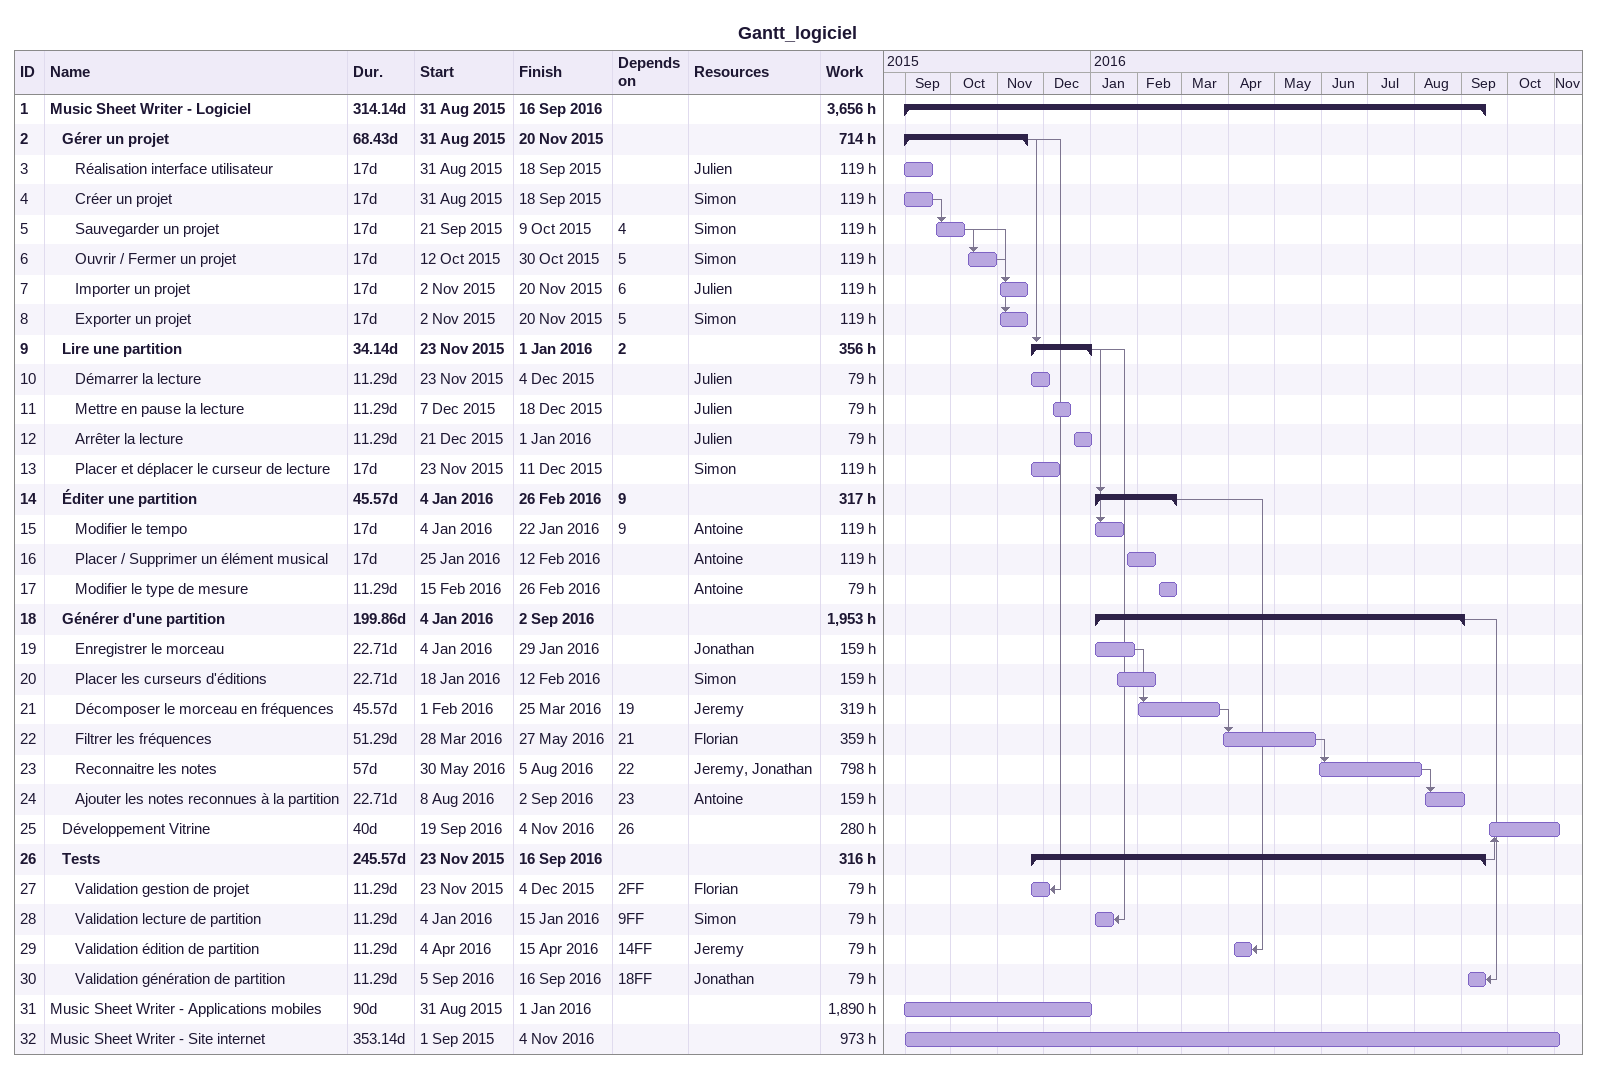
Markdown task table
Gantt_logiciel

| ID | Level | Task | Duration | Start | Finish | Predecessors | Resources | Work (h) |
|---|---|---|---|---|---|---|---|---|
| 1 | 1 | **Music Sheet Writer - Logiciel** | 314.14d | 2015-08-31 | 2016-09-16 |  |  | 3656 |
| 2 | 2 | **Gérer un projet** | 68.43d | 2015-08-31 | 2015-11-20 |  |  | 714 |
| 3 | 3 | Réalisation interface utilisateur | 17d | 2015-08-31 | 2015-09-18 |  | Julien | 119 |
| 4 | 3 | Créer un projet | 17d | 2015-08-31 | 2015-09-18 |  | Simon | 119 |
| 5 | 3 | Sauvegarder un projet | 17d | 2015-09-21 | 2015-10-09 | 4 | Simon | 119 |
| 6 | 3 | Ouvrir / Fermer un projet | 17d | 2015-10-12 | 2015-10-30 | 5 | Simon | 119 |
| 7 | 3 | Importer un projet | 17d | 2015-11-02 | 2015-11-20 | 6 | Julien | 119 |
| 8 | 3 | Exporter un projet | 17d | 2015-11-02 | 2015-11-20 | 5 | Simon | 119 |
| 9 | 2 | **Lire une partition** | 34.14d | 2015-11-23 | 2016-01-01 | 2 |  | 356 |
| 10 | 3 | Démarrer la lecture | 11.29d | 2015-11-23 | 2015-12-04 |  | Julien | 79 |
| 11 | 3 | Mettre en pause la lecture | 11.29d | 2015-12-07 | 2015-12-18 |  | Julien | 79 |
| 12 | 3 | Arrêter la lecture | 11.29d | 2015-12-21 | 2016-01-01 |  | Julien | 79 |
| 13 | 3 | Placer et déplacer le curseur de lecture | 17d | 2015-11-23 | 2015-12-11 |  | Simon | 119 |
| 14 | 2 | **Éditer une partition** | 45.57d | 2016-01-04 | 2016-02-26 | 9 |  | 317 |
| 15 | 3 | Modifier le tempo | 17d | 2016-01-04 | 2016-01-22 | 9 | Antoine | 119 |
| 16 | 3 | Placer / Supprimer un élément musical | 17d | 2016-01-25 | 2016-02-12 |  | Antoine | 119 |
| 17 | 3 | Modifier le type de mesure | 11.29d | 2016-02-15 | 2016-02-26 |  | Antoine | 79 |
| 18 | 2 | **Générer d'une partition** | 199.86d | 2016-01-04 | 2016-09-02 |  |  | 1953 |
| 19 | 3 | Enregistrer le morceau | 22.71d | 2016-01-04 | 2016-01-29 |  | Jonathan | 159 |
| 20 | 3 | Placer les curseurs d'éditions | 22.71d | 2016-01-18 | 2016-02-12 |  | Simon | 159 |
| 21 | 3 | Décomposer le morceau en fréquences | 45.57d | 2016-02-01 | 2016-03-25 | 19 | Jeremy | 319 |
| 22 | 3 | Filtrer les fréquences | 51.29d | 2016-03-28 | 2016-05-27 | 21 | Florian | 359 |
| 23 | 3 | Reconnaitre les notes | 57d | 2016-05-30 | 2016-08-05 | 22 | Jeremy, Jonathan | 798 |
| 24 | 3 | Ajouter les notes reconnues à la partition | 22.71d | 2016-08-08 | 2016-09-02 | 23 | Antoine | 159 |
| 25 | 2 | Développement Vitrine | 40d | 2016-09-19 | 2016-11-04 | 26 |  | 280 |
| 26 | 2 | **Tests** | 245.57d | 2015-11-23 | 2016-09-16 |  |  | 316 |
| 27 | 3 | Validation gestion de projet | 11.29d | 2015-11-23 | 2015-12-04 | 2FF | Florian | 79 |
| 28 | 3 | Validation lecture de partition | 11.29d | 2016-01-04 | 2016-01-15 | 9FF | Simon | 79 |
| 29 | 3 | Validation édition de partition | 11.29d | 2016-04-04 | 2016-04-15 | 14FF | Jeremy | 79 |
| 30 | 3 | Validation génération de partition | 11.29d | 2016-09-05 | 2016-09-16 | 18FF | Jonathan | 79 |
| 31 | 1 | Music Sheet Writer - Applications mobiles | 90d | 2015-08-31 | 2016-01-01 |  |  | 1890 |
| 32 | 1 | Music Sheet Writer - Site internet | 353.14d | 2015-09-01 | 2016-11-04 |  |  | 973 |
